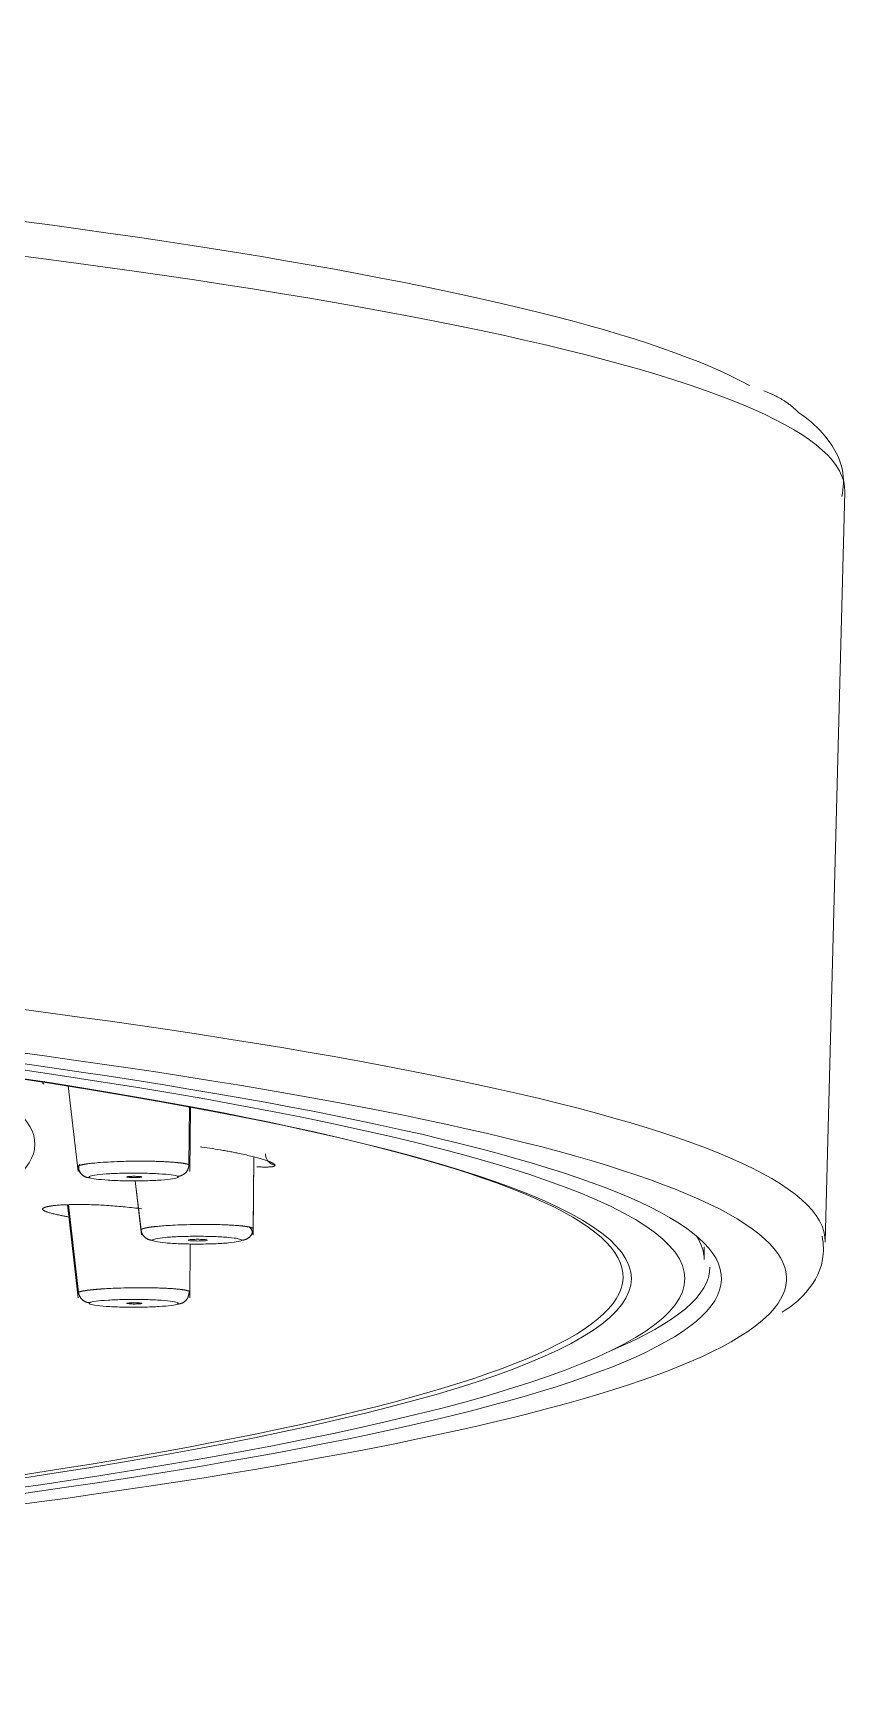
# Model space of a CAD drawing. Extents: x 19821 to 22981, y -91 to 2224.
# Drawn here: x 20794.3 to 20815.42, y 1291.2 to 1334.25 of the extents above; entities that cross this region are included whole.
import ezdxf

# ---------------------------------------------------------------- set-up
doc = ezdxf.new("R2010")
doc.units = 0
doc.header["$LTSCALE"] = 10
doc.header["$MEASUREMENT"] = 0
doc.layers.add('1', color=7, linetype='CONTINUOUS')

msp = doc.modelspace()

# ---------------------------------------------------------------- linework, layer by layer
at = {"layer": '1', "color": 7, "linetype": 'Continuous', "lineweight": 18}
for p, q in [((20814.827, 1302.912), (20815.341, 1322.364)), ((20795.206, 1306.964), (20795.463, 1304.741)), ((20798.354, 1304.743), (20798.373, 1306.391)), ((20799.998, 1303.105), (20800.02, 1305.113)), ((20796.944, 1304.505), (20797.107, 1303.104)), ((20795.185, 1303.876), (20795.463, 1301.466)), ((20798.354, 1301.467), (20798.37, 1302.869)), ((20811.691, 1302.465), (20811.691, 1302.792))]:
    msp.add_line(p, q, dxfattribs=at)
at = {"layer": '1', "color": 7, "linetype": 'Continuous', "lineweight": 13}
for p, q in [((20798.35, 1306.421), (20798.334, 1304.919)), ((20800.02, 1305.113), (20800, 1303.259)), ((20796.944, 1304.505), (20797.093, 1303.228)), ((20795.471, 1301.612), (20795.212, 1303.877))]:
    msp.add_line(p, q, dxfattribs=at)
at = {"layer": '1', "color": 7, "linetype": 'Continuous', "lineweight": 18}
for centre, major_axis, start_param, end_param in [((20690.341, 1323.439), (124.027, 0), 0.155902, 1.570796), ((20690.341, 1301.967), (-121.8, 0), 1.570796, 4.70718), ((20690.341, 1301.967), (-120.85, 0), 1.570796, 4.712389), ((20690.341, 1301.967), (-123.486, 0), 3.213209, 4.704892), ((20690.341, 1302.016), (119.248, 0), 4.712389, 7.847018), ((20690.341, 1301.967), (119.464, 0), 4.712389, 7.853982), ((20690.341, 1302.465), (-121.35, 0), 3.141593, 3.197847), ((20690.341, 1302.266), (121.5, 0), 6.078627, 6.283178), ((20690.341, 1301.967), (-123.486, 0), 1.570796, 3.036476)]:
    msp.add_ellipse(centre, major_axis=major_axis, ratio=0.087156, start_param=start_param, end_param=end_param, dxfattribs=at)
at = {"layer": '1', "color": 7, "linetype": 'Continuous', "lineweight": 13}
for centre, major_axis, start_param, end_param in [((20690.341, 1322.389), (125, 0), 6.280927, 7.853982), ((20690.341, 1302.937), (-124.486, 0), 3.139264, 4.704892), ((20690.341, 1305.454), (-104, 0), 2.852959, 3.270643), ((20690.341, 1301.967), (-123.486, 0), 3.036476, 3.213209)]:
    msp.add_ellipse(centre, major_axis=major_axis, ratio=0.087156, start_param=start_param, end_param=end_param, dxfattribs=at)
at = {"layer": '1', "color": 7, "linetype": 'Continuous', "lineweight": 18}
for points, degree in [([(20814.137, 1324.415), (20813.833, 1324.748), (20813.241, 1324.983)], 2), ([(20798.038, 1304.618), (20798.011, 1304.632), (20797.9, 1304.656), (20797.58, 1304.686), (20797.157, 1304.702), (20796.696, 1304.703), (20796.265, 1304.688), (20795.931, 1304.66), (20795.746, 1304.623), (20795.737, 1304.597), (20795.764, 1304.583)], 3), ([(20795.764, 1304.583), (20795.792, 1304.57), (20795.902, 1304.546), (20796.223, 1304.516), (20796.645, 1304.5), (20797.107, 1304.499), (20797.537, 1304.514), (20797.871, 1304.542), (20798.056, 1304.579), (20798.066, 1304.605), (20798.038, 1304.618)], 3), ([(20797.116, 1304.604), (20797.102, 1304.609), (20797.061, 1304.615), (20796.942, 1304.619), (20796.825, 1304.618), (20796.732, 1304.61), (20796.72, 1304.603), (20796.723, 1304.598)], 3), ([(20796.723, 1304.598), (20796.738, 1304.594), (20796.779, 1304.587), (20796.897, 1304.583), (20797.014, 1304.585), (20797.107, 1304.592), (20797.119, 1304.6), (20797.116, 1304.604)], 3), ([(20799.7, 1302.963), (20799.7, 1302.977), (20799.639, 1303.003), (20799.381, 1303.036), (20798.997, 1303.059), (20798.544, 1303.066), (20798.091, 1303.059), (20797.708, 1303.036), (20797.451, 1303.002), (20797.391, 1302.977), (20797.391, 1302.963)], 3), ([(20797.391, 1302.963), (20797.391, 1302.95), (20797.452, 1302.924), (20797.708, 1302.89), (20798.093, 1302.868), (20798.545, 1302.86), (20798.998, 1302.868), (20799.382, 1302.89), (20799.639, 1302.924), (20799.7, 1302.95), (20799.7, 1302.963)], 3), ([(20798.815, 1302.963), (20798.808, 1302.969), (20798.774, 1302.978), (20798.637, 1302.986), (20798.487, 1302.986), (20798.352, 1302.978), (20798.318, 1302.969), (20798.312, 1302.963)], 3), ([(20798.312, 1302.963), (20798.319, 1302.958), (20798.353, 1302.949), (20798.49, 1302.941), (20798.64, 1302.941), (20798.775, 1302.949), (20798.808, 1302.958), (20798.815, 1302.963)], 3), ([(20799.966, 1303.123), (20800.005, 1303.218), (20799.894, 1303.309)], 2), ([(20795.764, 1301.343), (20795.737, 1301.33), (20795.746, 1301.304), (20795.932, 1301.267), (20796.266, 1301.239), (20796.696, 1301.224), (20797.158, 1301.225), (20797.58, 1301.241), (20797.9, 1301.271), (20798.011, 1301.295), (20798.038, 1301.308)], 3), ([(20798.038, 1301.308), (20798.066, 1301.322), (20798.056, 1301.348), (20797.87, 1301.385), (20797.536, 1301.413), (20797.106, 1301.427), (20796.644, 1301.426), (20796.222, 1301.41), (20795.902, 1301.381), (20795.792, 1301.357), (20795.764, 1301.343)], 3), ([(20796.723, 1301.328), (20796.72, 1301.324), (20796.732, 1301.317), (20796.827, 1301.309), (20796.944, 1301.307), (20797.061, 1301.312), (20797.102, 1301.318), (20797.116, 1301.322)], 3), ([(20797.116, 1301.322), (20797.119, 1301.327), (20797.107, 1301.334), (20797.012, 1301.342), (20796.895, 1301.344), (20796.778, 1301.339), (20796.737, 1301.333), (20796.723, 1301.328)], 3)]:
    msp.add_open_spline(points, degree=degree, dxfattribs=at)
for points, knots in [([(20815.263, 1322.236), (20815.309, 1322.478), (20815.332, 1323.082), (20814.85, 1323.844), (20814.378, 1324.261), (20814.137, 1324.415)], [0, 0, 0, 0, 0.258824, 0.685434, 1, 1, 1, 1]), ([(20798.633, 1305.381), (20798.644, 1305.38), (20798.751, 1305.366), (20798.951, 1305.337), (20799.179, 1305.299), (20799.354, 1305.267), (20799.481, 1305.243), (20799.624, 1305.214), (20799.778, 1305.181), (20799.938, 1305.143), (20800.083, 1305.106), (20800.189, 1305.076), (20800.265, 1305.053), (20800.317, 1305.036), (20800.364, 1305.02), (20800.399, 1305.007), (20800.42, 1304.999), (20800.427, 1304.996), (20800.428, 1304.995)], [0, 0, 0, 0, 0.013914, 0.134013, 0.255152, 0.315337, 0.375503, 0.435908, 0.526432, 0.616908, 0.706926, 0.797127, 0.841756, 0.886238, 0.930673, 0.97516, 0.994554, 1, 1, 1, 1]), ([(20795.471, 1304.843), (20795.47, 1304.844), (20795.468, 1304.845), (20795.465, 1304.847), (20795.462, 1304.848), (20795.46, 1304.85), (20795.458, 1304.851), (20795.456, 1304.853), (20795.454, 1304.855), (20795.453, 1304.856), (20795.451, 1304.858), (20795.45, 1304.86), (20795.45, 1304.861), (20795.449, 1304.863), (20795.449, 1304.865), (20795.449, 1304.866), (20795.449, 1304.868), (20795.45, 1304.87), (20795.45, 1304.872), (20795.451, 1304.873), (20795.453, 1304.875), (20795.454, 1304.877), (20795.456, 1304.878), (20795.458, 1304.88), (20795.46, 1304.882), (20795.463, 1304.884), (20795.466, 1304.885), (20795.469, 1304.887), (20795.472, 1304.889), (20795.476, 1304.891), (20795.48, 1304.892), (20795.484, 1304.894), (20795.488, 1304.896), (20795.493, 1304.898), (20795.498, 1304.899), (20795.503, 1304.901), (20795.509, 1304.903), (20795.515, 1304.905), (20795.521, 1304.906), (20795.527, 1304.908), (20795.534, 1304.91), (20795.541, 1304.912), (20795.548, 1304.913), (20795.555, 1304.915), (20795.562, 1304.917), (20795.566, 1304.918), (20795.567, 1304.918)], [0, 0, 0, 0, 0.02197, 0.043987, 0.066053, 0.088166, 0.110328, 0.132537, 0.154795, 0.1771, 0.199453, 0.221854, 0.244303, 0.2668, 0.289345, 0.311938, 0.334579, 0.357267, 0.380003, 0.402788, 0.42562, 0.4485, 0.471428, 0.494404, 0.517428, 0.540499, 0.563618, 0.586786, 0.610001, 0.633264, 0.656574, 0.679933, 0.703339, 0.726793, 0.750295, 0.773845, 0.797443, 0.821088, 0.844781, 0.868522, 0.892311, 0.916147, 0.940031, 0.963963, 0.987943, 1, 1, 1, 1]), ([(20795.508, 1304.935), (20795.492, 1304.909), (20795.471, 1304.855), (20795.475, 1304.772), (20795.517, 1304.695), (20795.567, 1304.652), (20795.598, 1304.633)], [0, 0, 0, 0, 0.253296, 0.506672, 0.756779, 1, 1, 1, 1]), ([(20798.334, 1304.919), (20798.335, 1304.918), (20798.337, 1304.917), (20798.34, 1304.915), (20798.342, 1304.914), (20798.345, 1304.912), (20798.347, 1304.911), (20798.349, 1304.909), (20798.351, 1304.907), (20798.352, 1304.906), (20798.353, 1304.904), (20798.354, 1304.902), (20798.355, 1304.901), (20798.355, 1304.899), (20798.356, 1304.897), (20798.356, 1304.895), (20798.355, 1304.894), (20798.355, 1304.892), (20798.354, 1304.89), (20798.353, 1304.889), (20798.352, 1304.887), (20798.35, 1304.885), (20798.348, 1304.883), (20798.346, 1304.882), (20798.344, 1304.88), (20798.341, 1304.878), (20798.339, 1304.876), (20798.335, 1304.875), (20798.332, 1304.873), (20798.328, 1304.871), (20798.326, 1304.87), (20798.324, 1304.869), (20798.324, 1304.869)], [0, 0, 0, 0, 0.033591, 0.067245, 0.100962, 0.134742, 0.168586, 0.202494, 0.236464, 0.270498, 0.304596, 0.338757, 0.372982, 0.40727, 0.441621, 0.476037, 0.510516, 0.545058, 0.579664, 0.614334, 0.649068, 0.683865, 0.718726, 0.753651, 0.78864, 0.823693, 0.858809, 0.89399, 0.929234, 0.964543, 0.999915, 1, 1, 1, 1]), ([(20800.568, 1304.904), (20800.568, 1304.903), (20800.568, 1304.902), (20800.567, 1304.9), (20800.567, 1304.898), (20800.566, 1304.896), (20800.564, 1304.894), (20800.563, 1304.892), (20800.561, 1304.891), (20800.559, 1304.889), (20800.557, 1304.887), (20800.554, 1304.885), (20800.552, 1304.884), (20800.549, 1304.882), (20800.545, 1304.881), (20800.542, 1304.879), (20800.538, 1304.878), (20800.534, 1304.877), (20800.53, 1304.875), (20800.525, 1304.874), (20800.521, 1304.873), (20800.515, 1304.872), (20800.51, 1304.871), (20800.505, 1304.869), (20800.499, 1304.868), (20800.493, 1304.868), (20800.487, 1304.867), (20800.48, 1304.866), (20800.473, 1304.865), (20800.466, 1304.864), (20800.459, 1304.863), (20800.451, 1304.863), (20800.443, 1304.862), (20800.435, 1304.862), (20800.427, 1304.861), (20800.418, 1304.861), (20800.399, 1304.86), (20800.368, 1304.859), (20800.321, 1304.858), (20800.27, 1304.859), (20800.197, 1304.86), (20800.136, 1304.863), (20800.093, 1304.865)], [0, 0, 0, 0, 0.016618, 0.033195, 0.049732, 0.066232, 0.082697, 0.099127, 0.115526, 0.131894, 0.148234, 0.164546, 0.180835, 0.1971, 0.213344, 0.229568, 0.245776, 0.261968, 0.278146, 0.294312, 0.310469, 0.326618, 0.34276, 0.358899, 0.375035, 0.391171, 0.407309, 0.42345, 0.439597, 0.45575, 0.471913, 0.488087, 0.504275, 0.520477, 0.536696, 0.552933, 0.569191, 0.641729, 0.714126, 0.78654, 0.859132, 1, 1, 1, 1]), ([(20794.577, 1303.804), (20794.578, 1303.805), (20794.582, 1303.806), (20794.587, 1303.808), (20794.592, 1303.811), (20794.598, 1303.813), (20794.604, 1303.815), (20794.61, 1303.817), (20794.616, 1303.819), (20794.622, 1303.821), (20794.629, 1303.823), (20794.636, 1303.825), (20794.643, 1303.827), (20794.651, 1303.829), (20794.659, 1303.83), (20794.667, 1303.832), (20794.675, 1303.834), (20794.683, 1303.836), (20794.692, 1303.838), (20794.701, 1303.839), (20794.71, 1303.841), (20794.719, 1303.843), (20794.729, 1303.844), (20794.738, 1303.846), (20794.748, 1303.848), (20794.759, 1303.849), (20794.769, 1303.851), (20794.78, 1303.852), (20794.791, 1303.854), (20794.802, 1303.855), (20794.813, 1303.857), (20794.825, 1303.858), (20794.837, 1303.859), (20794.849, 1303.861), (20794.861, 1303.862), (20794.874, 1303.863), (20794.901, 1303.866), (20794.945, 1303.87), (20795.009, 1303.875), (20795.077, 1303.879), (20795.173, 1303.883), (20795.303, 1303.887), (20795.472, 1303.889), (20795.654, 1303.887), (20795.845, 1303.882), (20796.046, 1303.873), (20796.254, 1303.861), (20796.467, 1303.845), (20796.683, 1303.826), (20796.9, 1303.802), (20797.045, 1303.784), (20797.116, 1303.775), (20797.116, 1303.775)], [0, 0, 0, 0, 0.007452, 0.014876, 0.022273, 0.029643, 0.036988, 0.044308, 0.051604, 0.058877, 0.066127, 0.073356, 0.080564, 0.087753, 0.094922, 0.102073, 0.109208, 0.116325, 0.123428, 0.130516, 0.13759, 0.144651, 0.151701, 0.15874, 0.165768, 0.172788, 0.179799, 0.186803, 0.193801, 0.200793, 0.207781, 0.214766, 0.221747, 0.228727, 0.235707, 0.242686, 0.249667, 0.28068, 0.311654, 0.342666, 0.37379, 0.436105, 0.498255, 0.560409, 0.622704, 0.685036, 0.747526, 0.810521, 0.87318, 0.936131, 0.999997, 1, 1, 1, 1]), ([(20795.191, 1303.572), (20795.159, 1303.578), (20795.096, 1303.589), (20795.006, 1303.607), (20794.909, 1303.627), (20794.809, 1303.65), (20794.732, 1303.671), (20794.679, 1303.687), (20794.644, 1303.699), (20794.614, 1303.711), (20794.594, 1303.721), (20794.58, 1303.728), (20794.572, 1303.733), (20794.565, 1303.737), (20794.558, 1303.742), (20794.553, 1303.747), (20794.549, 1303.752), (20794.546, 1303.756), (20794.543, 1303.761), (20794.542, 1303.765), (20794.542, 1303.77), (20794.543, 1303.774), (20794.545, 1303.779), (20794.547, 1303.783), (20794.551, 1303.787), (20794.556, 1303.792), (20794.562, 1303.796), (20794.569, 1303.8), (20794.574, 1303.803), (20794.577, 1303.804)], [0, 0, 0, 0, 0.063203, 0.13017, 0.196976, 0.297934, 0.400384, 0.451517, 0.502464, 0.553343, 0.604272, 0.626257, 0.648184, 0.670064, 0.691907, 0.713725, 0.735528, 0.757327, 0.779134, 0.800959, 0.822813, 0.844708, 0.866654, 0.888661, 0.910741, 0.932905, 0.955162, 0.977524, 1, 1, 1, 1]), ([(20799.761, 1303.326), (20799.767, 1303.325), (20799.779, 1303.324), (20799.799, 1303.321), (20799.818, 1303.318), (20799.837, 1303.315), (20799.855, 1303.313), (20799.872, 1303.31), (20799.887, 1303.307), (20799.902, 1303.304), (20799.916, 1303.301), (20799.928, 1303.297), (20799.94, 1303.294), (20799.95, 1303.291), (20799.96, 1303.288), (20799.968, 1303.285), (20799.976, 1303.282), (20799.982, 1303.278), (20799.988, 1303.275), (20799.992, 1303.272), (20799.995, 1303.269), (20799.998, 1303.265), (20799.999, 1303.262), (20800, 1303.26), (20800, 1303.259)], [0, 0, 0, 0, 0.035869, 0.083507, 0.130971, 0.178262, 0.22538, 0.272324, 0.319095, 0.365694, 0.412119, 0.458372, 0.504453, 0.550362, 0.596098, 0.641662, 0.687054, 0.732275, 0.777324, 0.822202, 0.866908, 0.911443, 0.955807, 1, 1, 1, 1]), ([(20813.718, 1301.101), (20813.922, 1301.221), (20814.386, 1301.587), (20814.807, 1302.284), (20814.789, 1302.855), (20814.751, 1303.07)], [0, 0, 0, 0, 0.278173, 0.744195, 1, 1, 1, 1]), ([(20798.237, 1301.669), (20798.241, 1301.668), (20798.25, 1301.666), (20798.264, 1301.664), (20798.277, 1301.661), (20798.29, 1301.657), (20798.301, 1301.654), (20798.311, 1301.651), (20798.32, 1301.648), (20798.329, 1301.645), (20798.336, 1301.642), (20798.342, 1301.638), (20798.346, 1301.635), (20798.35, 1301.632), (20798.353, 1301.629), (20798.355, 1301.625), (20798.356, 1301.622), (20798.356, 1301.619), (20798.354, 1301.616), (20798.352, 1301.612), (20798.349, 1301.609), (20798.345, 1301.606), (20798.34, 1301.603), (20798.336, 1301.6), (20798.334, 1301.599)], [0, 0, 0, 0, 0.035893, 0.08353, 0.130993, 0.178282, 0.225398, 0.272341, 0.319112, 0.365709, 0.412133, 0.458385, 0.504465, 0.550372, 0.596107, 0.64167, 0.687062, 0.732281, 0.777329, 0.822206, 0.866911, 0.911445, 0.955808, 1, 1, 1, 1]), ([(20795.48, 1301.565), (20795.479, 1301.566), (20795.475, 1301.567), (20795.469, 1301.57), (20795.463, 1301.573), (20795.458, 1301.577), (20795.454, 1301.58), (20795.451, 1301.583), (20795.45, 1301.586), (20795.449, 1301.59), (20795.449, 1301.593), (20795.45, 1301.596), (20795.453, 1301.599), (20795.456, 1301.603), (20795.46, 1301.606), (20795.465, 1301.609), (20795.469, 1301.611), (20795.471, 1301.612)], [0, 0, 0, 0, 0.035501, 0.106227, 0.176671, 0.246834, 0.316714, 0.386313, 0.455629, 0.524664, 0.593416, 0.661886, 0.730073, 0.797979, 0.865602, 0.932942, 1, 1, 1, 1])]:
    msp.add_open_spline(points, degree=3, knots=knots, dxfattribs=at)
at = {"layer": '1', "color": 7, "linetype": 'Continuous', "lineweight": 13}
for points, knots in [([(20794.577, 1307.008), (20794.575, 1307.009), (20794.573, 1307.01), (20794.569, 1307.012), (20794.565, 1307.014), (20794.562, 1307.017), (20794.559, 1307.019), (20794.557, 1307.021), (20794.554, 1307.023), (20794.552, 1307.025), (20794.55, 1307.027), (20794.548, 1307.029), (20794.547, 1307.031), (20794.546, 1307.033), (20794.545, 1307.035), (20794.545, 1307.037), (20794.544, 1307.039), (20794.544, 1307.041), (20794.545, 1307.043), (20794.545, 1307.045), (20794.546, 1307.046), (20794.547, 1307.048), (20794.548, 1307.05), (20794.55, 1307.052), (20794.552, 1307.054), (20794.554, 1307.055), (20794.556, 1307.057), (20794.559, 1307.059), (20794.562, 1307.061), (20794.565, 1307.062), (20794.568, 1307.064), (20794.572, 1307.065), (20794.576, 1307.067), (20794.58, 1307.069), (20794.585, 1307.07), (20794.59, 1307.072), (20794.593, 1307.073), (20794.595, 1307.073), (20794.595, 1307.073)], [0, 0, 0, 0, 0.029845, 0.059578, 0.089202, 0.11872, 0.148136, 0.177451, 0.206671, 0.235798, 0.264835, 0.293786, 0.322654, 0.351443, 0.380156, 0.408797, 0.437369, 0.465875, 0.49432, 0.522706, 0.551038, 0.579318, 0.607551, 0.635741, 0.66389, 0.692003, 0.720083, 0.748134, 0.776159, 0.804163, 0.832149, 0.860121, 0.888082, 0.916037, 0.943989, 0.971941, 0.999898, 1, 1, 1, 1]), ([(20800.568, 1304.904), (20800.567, 1304.904), (20800.537, 1304.91), (20800.496, 1304.924), (20800.452, 1304.95), (20800.424, 1304.972), (20800.399, 1304.996), (20800.367, 1305.036), (20800.334, 1305.098), (20800.321, 1305.162), (20800.321, 1305.198), (20800.321, 1305.202)], [0, 0, 0, 0, 0.007606, 0.201379, 0.298266, 0.395153, 0.49204, 0.588926, 0.7827, 0.976473, 1, 1, 1, 1]), ([(20795.567, 1304.918), (20795.568, 1304.918), (20795.572, 1304.919), (20795.579, 1304.92), (20795.588, 1304.922), (20795.597, 1304.924), (20795.606, 1304.926), (20795.615, 1304.927), (20795.625, 1304.929), (20795.635, 1304.931), (20795.645, 1304.932), (20795.655, 1304.934), (20795.666, 1304.936), (20795.677, 1304.937), (20795.688, 1304.939), (20795.7, 1304.941), (20795.749, 1304.948), (20795.854, 1304.96), (20796.052, 1304.978), (20796.321, 1304.994), (20796.601, 1305.005), (20796.852, 1305.01), (20797.045, 1305.012), (20797.221, 1305.011), (20797.378, 1305.009), (20797.515, 1305.005), (20797.633, 1305.001), (20797.716, 1304.997), (20797.77, 1304.994), (20797.803, 1304.992), (20797.835, 1304.99), (20797.866, 1304.988), (20797.896, 1304.986), (20797.925, 1304.984), (20797.953, 1304.981), (20797.981, 1304.979), (20798.008, 1304.977), (20798.033, 1304.974), (20798.058, 1304.972), (20798.081, 1304.969), (20798.104, 1304.967), (20798.126, 1304.964), (20798.147, 1304.961), (20798.167, 1304.958), (20798.185, 1304.955), (20798.203, 1304.953), (20798.22, 1304.95), (20798.236, 1304.947), (20798.251, 1304.944), (20798.265, 1304.941), (20798.277, 1304.938), (20798.289, 1304.934), (20798.3, 1304.931), (20798.31, 1304.928), (20798.319, 1304.925), (20798.327, 1304.922), (20798.331, 1304.92), (20798.334, 1304.919)], [0, 0, 0, 0, 0.002712, 0.008166, 0.013631, 0.019107, 0.024593, 0.030091, 0.035599, 0.041118, 0.046648, 0.052188, 0.05774, 0.063302, 0.068875, 0.074458, 0.080053, 0.138181, 0.208676, 0.291501, 0.386614, 0.442425, 0.494234, 0.542044, 0.585859, 0.62568, 0.66151, 0.693352, 0.704476, 0.71556, 0.726605, 0.73761, 0.748575, 0.759502, 0.770388, 0.781236, 0.792044, 0.802813, 0.813543, 0.824233, 0.834884, 0.845496, 0.856069, 0.866603, 0.877098, 0.887554, 0.89797, 0.908348, 0.918687, 0.928987, 0.939248, 0.94947, 0.959654, 0.969798, 0.979904, 0.989971, 1, 1, 1, 1]), ([(20800.428, 1304.995), (20800.432, 1304.994), (20800.441, 1304.99), (20800.455, 1304.984), (20800.47, 1304.978), (20800.483, 1304.972), (20800.495, 1304.966), (20800.507, 1304.96), (20800.517, 1304.954), (20800.527, 1304.948), (20800.535, 1304.943), (20800.543, 1304.937), (20800.549, 1304.932), (20800.555, 1304.927), (20800.559, 1304.922), (20800.563, 1304.918), (20800.566, 1304.913), (20800.567, 1304.908), (20800.568, 1304.906), (20800.568, 1304.904)], [0, 0, 0, 0, 0.042659, 0.101938, 0.161166, 0.22037, 0.279577, 0.338813, 0.398106, 0.457483, 0.516971, 0.576596, 0.636384, 0.696363, 0.756557, 0.816993, 0.877695, 0.938689, 1, 1, 1, 1]), ([(20797.093, 1303.228), (20797.093, 1303.228), (20797.093, 1303.229), (20797.093, 1303.231), (20797.094, 1303.233), (20797.095, 1303.234), (20797.096, 1303.236), (20797.097, 1303.238), (20797.099, 1303.239), (20797.1, 1303.241), (20797.103, 1303.242), (20797.105, 1303.244), (20797.107, 1303.246), (20797.11, 1303.247), (20797.113, 1303.249), (20797.117, 1303.251), (20797.12, 1303.252), (20797.124, 1303.254), (20797.128, 1303.256), (20797.132, 1303.257), (20797.137, 1303.259), (20797.142, 1303.261), (20797.147, 1303.262), (20797.152, 1303.264), (20797.158, 1303.266), (20797.164, 1303.268), (20797.17, 1303.269), (20797.176, 1303.271), (20797.183, 1303.273), (20797.19, 1303.274), (20797.197, 1303.276), (20797.204, 1303.278), (20797.212, 1303.279), (20797.22, 1303.281), (20797.228, 1303.283), (20797.237, 1303.284), (20797.246, 1303.286), (20797.255, 1303.287), (20797.264, 1303.289), (20797.273, 1303.291), (20797.283, 1303.292), (20797.293, 1303.294), (20797.304, 1303.296), (20797.314, 1303.297), (20797.325, 1303.299), (20797.336, 1303.3), (20797.348, 1303.302), (20797.359, 1303.304), (20797.371, 1303.305), (20797.383, 1303.307), (20797.396, 1303.308), (20797.408, 1303.31), (20797.421, 1303.311), (20797.434, 1303.313), (20797.448, 1303.314), (20797.461, 1303.316), (20797.475, 1303.317), (20797.489, 1303.319), (20797.504, 1303.32), (20797.564, 1303.326), (20797.691, 1303.337), (20797.916, 1303.351), (20798.207, 1303.364), (20798.497, 1303.37), (20798.748, 1303.371), (20798.938, 1303.37), (20799.106, 1303.367), (20799.253, 1303.362), (20799.379, 1303.356), (20799.484, 1303.35), (20799.556, 1303.345), (20799.603, 1303.342), (20799.631, 1303.339), (20799.658, 1303.337), (20799.684, 1303.334), (20799.709, 1303.332), (20799.733, 1303.329), (20799.75, 1303.327), (20799.759, 1303.326), (20799.761, 1303.326)], [0, 0, 0, 0, 0.004979, 0.00997, 0.014971, 0.019983, 0.025006, 0.03004, 0.035084, 0.04014, 0.045207, 0.050284, 0.055373, 0.060472, 0.065582, 0.070703, 0.075835, 0.080978, 0.086131, 0.091296, 0.096471, 0.101658, 0.106855, 0.112063, 0.117282, 0.122512, 0.127753, 0.133004, 0.138267, 0.14354, 0.148824, 0.15412, 0.159426, 0.164742, 0.17007, 0.175409, 0.180758, 0.186119, 0.19149, 0.196872, 0.202265, 0.207669, 0.213083, 0.218509, 0.223945, 0.229392, 0.23485, 0.240319, 0.245799, 0.25129, 0.256791, 0.262303, 0.267826, 0.27336, 0.278905, 0.284461, 0.290027, 0.295604, 0.301192, 0.306791, 0.365014, 0.435507, 0.518235, 0.613157, 0.668987, 0.720825, 0.768673, 0.812535, 0.852414, 0.888311, 0.920228, 0.931356, 0.942444, 0.953492, 0.964501, 0.97547, 0.9864, 0.99729, 1, 1, 1, 1]), ([(20795.471, 1301.612), (20795.472, 1301.613), (20795.474, 1301.614), (20795.478, 1301.615), (20795.482, 1301.617), (20795.486, 1301.619), (20795.49, 1301.62), (20795.495, 1301.622), (20795.499, 1301.623), (20795.504, 1301.625), (20795.51, 1301.626), (20795.515, 1301.628), (20795.521, 1301.63), (20795.527, 1301.631), (20795.533, 1301.633), (20795.54, 1301.634), (20795.547, 1301.636), (20795.554, 1301.638), (20795.561, 1301.639), (20795.568, 1301.641), (20795.576, 1301.642), (20795.584, 1301.644), (20795.592, 1301.646), (20795.601, 1301.647), (20795.61, 1301.649), (20795.619, 1301.65), (20795.628, 1301.652), (20795.637, 1301.653), (20795.647, 1301.655), (20795.657, 1301.656), (20795.667, 1301.658), (20795.678, 1301.659), (20795.689, 1301.661), (20795.7, 1301.663), (20795.711, 1301.664), (20795.722, 1301.666), (20795.734, 1301.667), (20795.746, 1301.669), (20795.758, 1301.67), (20795.771, 1301.671), (20795.783, 1301.673), (20795.796, 1301.674), (20795.81, 1301.676), (20795.823, 1301.677), (20795.837, 1301.679), (20795.85, 1301.68), (20795.865, 1301.681), (20795.879, 1301.683), (20795.894, 1301.684), (20795.908, 1301.686), (20795.923, 1301.687), (20795.939, 1301.688), (20795.954, 1301.69), (20795.97, 1301.691), (20795.986, 1301.692), (20796.002, 1301.693), (20796.018, 1301.695), (20796.035, 1301.696), (20796.051, 1301.697), (20796.122, 1301.702), (20796.265, 1301.711), (20796.511, 1301.721), (20796.816, 1301.729), (20797.108, 1301.731), (20797.352, 1301.729), (20797.531, 1301.725), (20797.687, 1301.719), (20797.819, 1301.712), (20797.929, 1301.705), (20798.019, 1301.697), (20798.079, 1301.691), (20798.116, 1301.687), (20798.139, 1301.684), (20798.16, 1301.681), (20798.18, 1301.678), (20798.199, 1301.675), (20798.217, 1301.673), (20798.229, 1301.67), (20798.236, 1301.669), (20798.237, 1301.669)], [0, 0, 0, 0, 0.004979, 0.00997, 0.014971, 0.019983, 0.025006, 0.03004, 0.035084, 0.04014, 0.045207, 0.050284, 0.055373, 0.060472, 0.065582, 0.070703, 0.075835, 0.080978, 0.086131, 0.091296, 0.096472, 0.101658, 0.106855, 0.112063, 0.117282, 0.122512, 0.127753, 0.133005, 0.138267, 0.143541, 0.148825, 0.15412, 0.159426, 0.164743, 0.170071, 0.175409, 0.180759, 0.186119, 0.191491, 0.196873, 0.202266, 0.207669, 0.213084, 0.21851, 0.223946, 0.229393, 0.234851, 0.24032, 0.2458, 0.251291, 0.256792, 0.262304, 0.267828, 0.273362, 0.278906, 0.284462, 0.290029, 0.295606, 0.301194, 0.306793, 0.365009, 0.435503, 0.518238, 0.613174, 0.669006, 0.720845, 0.768693, 0.812553, 0.852429, 0.888323, 0.920236, 0.931363, 0.942451, 0.953499, 0.964507, 0.975476, 0.986405, 0.997295, 1, 1, 1, 1])]:
    msp.add_open_spline(points, degree=3, knots=knots, dxfattribs=at)
for points, weights in [([(20795.764, 1304.583), (20795.608, 1304.581), (20795.489, 1304.684), (20795.471, 1304.843)], [1.16894868923, 0.960098119221, 0.944879832445, 1.1232938289]), ([(20798.038, 1304.618), (20798.21, 1304.621), (20798.332, 1304.745), (20798.334, 1304.919)], [1.16895846853, 0.943676967495, 0.943680510547, 1.16896909768]), ([(20797.391, 1302.963), (20797.232, 1302.963), (20797.111, 1303.068), (20797.093, 1303.228)], [1.16894869831, 0.960097307311, 0.944879711476, 1.1232959108]), ([(20799.7, 1302.963), (20799.874, 1302.963), (20799.998, 1303.085), (20800, 1303.259)], [1.16894844783, 0.943677538763, 0.943683850899, 1.16896738424]), ([(20795.471, 1301.612), (20795.489, 1301.452), (20795.608, 1301.346), (20795.764, 1301.343)], [1.12329502572, 0.944876795095, 0.96009815881, 1.16895911686]), ([(20798.334, 1301.599), (20798.332, 1301.426), (20798.21, 1301.306), (20798.038, 1301.308)], [1.16896739596, 0.943680333978, 0.943677534714, 1.16895899817])]:
    msp.add_rational_spline(points, weights, degree=3, dxfattribs=at)

doc.saveas('drawing.dxf')
